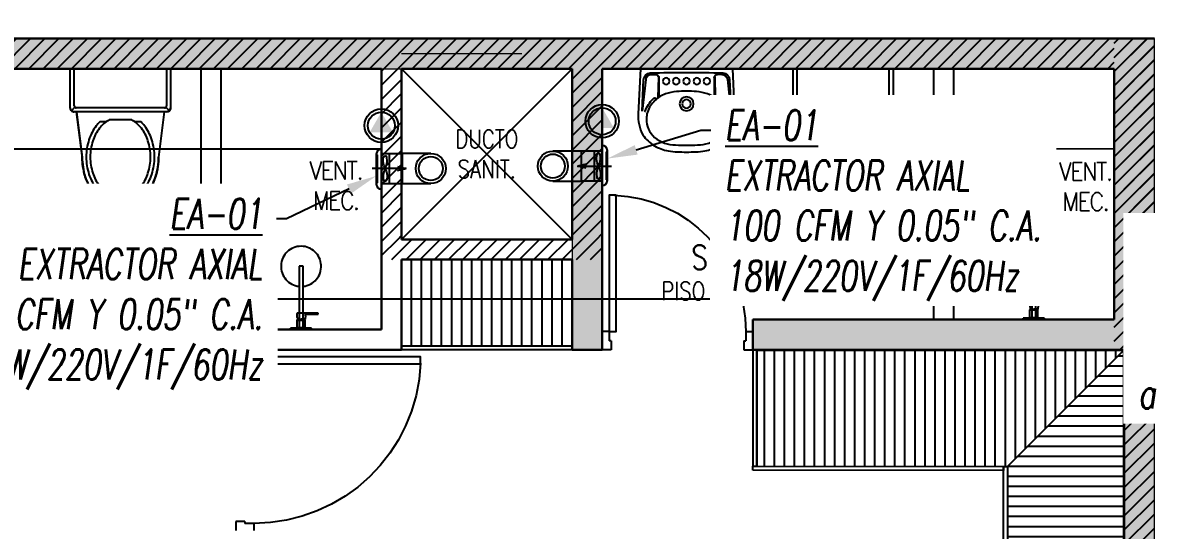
# Model space of a CAD drawing. Header units: millimetres. Extents: x 98 to 155, y -181 to 127.
# Drawn here: x 119.05 to 124.69, y 65.58 to 68.11 of the extents above; entities that cross this region are included whole.
import ezdxf
from ezdxf import colors
from ezdxf.entities.mleader import LeaderData, LeaderLine
from ezdxf.enums import TextEntityAlignment as Align
from ezdxf.math import Vec2, Vec3

# ---------------------------------------------------------------- set-up
doc = ezdxf.new("R2010")
doc.units = ezdxf.units.MM
doc.header["$LTSCALE"] = 15
for name, pattern in [('CENTER', [2, 1.25, -0.25, 0.25, -0.25]), ('HIDDEN', [0.375, 0.25, -0.125]), ('HIDDEN2', [0.1875, 0.125, -0.0625]), ('X-REF_DP_Arquitectura$0$HIDDEN', [0.375, 0.25, -0.125])]:
    doc.linetypes.add(name, pattern=pattern)
doc.layers.get('0').update_dxf_attribs({"color": 250})
for name, color, linetype in [('A-CORTE', 250, 'CENTER'), ('A-LINEAS', 250, 'Continuous'), ('A-MOBILIARIO', 250, 'Continuous'), ('A-MURO BAJO', 250, 'Continuous'), ('A-PROYECCIONES INT.', 250, 'HIDDEN2'), ('A-SANITARIOS', 250, 'Continuous'), ('A-TEXTO-ACABADO PISO', 250, 'Continuous'), ('A_50_TextoAmbiente', 252, 'Continuous'), ('A_50_TextoIndicaciones', 250, 'Continuous'), ('A_50_Vigas', 250, 'X-REF_DP_Arquitectura$0$HIDDEN'), ('A_60_HatchEstructuras', 250, 'Continuous'), ('DLP_MOBILIARIO FIJO', 250, 'Continuous'), ('L-06_EQ-FIN-CONT', 141, 'Continuous'), ('L3 Equipos y Ductos', 160, 'Continuous'), ('L4 Linea mediana', 191, 'Continuous'), ('L6 Linea fina', 141, 'Continuous'), ('MURO CF 120', 250, 'Continuous'), ('MURO CF 60', 250, 'Continuous')]:
    doc.layers.add(name, color=color, linetype=linetype)
doc.layers.add('A-MUROS', color=252, linetype='Continuous', lineweight=30)
doc.layers.add('A_20_Estructuras', color=250, linetype='Continuous', lineweight=18)
doc.styles.add('JNV ING', font='romans.shx', dxfattribs={"width": 0.7, "oblique": 8, "height": 0.15})
doc.styles.add('ROMANS', font='romans.shx', dxfattribs={"width": 0.8})
pattern_1 = [(45, (128.67167, 43.02965), (-0.03535534, 0.03535534), [])]
pattern_2 = [(45, (281.64167, 38.90493), (-0.035355339, 0.035355339), [])]

# ---------------------------------------------------------------- blocks, each defined once
blk = doc.blocks.new('FUTURE 150')
at = {"layer": 'L3 Equipos y Ductos'}
for p, q in [((-0.104, -0.026), (-0.104, 0.174)), ((-0.1294, 0.1486), (-0.1294, -0.0006)), ((-0.104, 0.152), (0, 0.152)), ((0, 0.152), (0, 0.002)), ((-0.104, 0.002), (0, 0.002))]:
    blk.add_line(p, q, dxfattribs=at)
for centre, start, end in [((-0.104, 0.1486), 90, 180), ((-0.104, -0.0006), 180, 270)]:
    blk.add_arc(centre, 0.0254, start, end, dxfattribs=at)
at = {"layer": 'L4 Linea mediana'}
for p, q in [((-0.1294, 0.1448), (-0.1239, 0.1448)), ((-0.1239, 0.0052), (-0.1239, 0.1448)), ((-0.066, 0.152), (-0.066, 0.002)), ((-0.1294, 0.0052), (-0.1239, 0.0052))]:
    blk.add_line(p, q, dxfattribs=at)
at = {"layer": 'L6 Linea fina'}
for p, q in [((0.0199, 0.077), (-0.1499, 0.077)), ((-0.0231, 0.0872), (0.0199, 0.077)), ((-0.0231, 0.0668), (0.0199, 0.077))]:
    blk.add_line(p, q, dxfattribs=at)
for points in [[(-0.0857, 0.077), (-0.0921, 0.0934), (-0.0951, 0.1284), (-0.0911, 0.1379), (-0.0857, 0.1402)], [(-0.0857, 0.077), (-0.0794, 0.0934), (-0.0764, 0.1284), (-0.0804, 0.1379), (-0.0857, 0.1402)], [(-0.0857, 0.077), (-0.0921, 0.0606), (-0.0951, 0.0256), (-0.0911, 0.0161), (-0.0857, 0.0138)], [(-0.0857, 0.077), (-0.0794, 0.0606), (-0.0764, 0.0256), (-0.0804, 0.0161), (-0.0857, 0.0138)]]:
    blk.add_spline(points, degree=3, dxfattribs=at)
blk = doc.blocks.new('Trampa de humo')
at = {"layer": 'L3 Equipos y Ductos'}
blk.add_lwpolyline([(0.155, 0.15), (0.013, 0.15), (0.013, 0), (0.155, 0)], dxfattribs=at)
for radius in [0.075, 0.06]:
    blk.add_circle((0.155, 0.075), radius, dxfattribs=at)
blk = doc.blocks.new('FUTURE150 con trampa')
blk.add_blockref('Trampa de humo', (0.0927, 0.0279))
at = {"layer": 'L-06_EQ-FIN-CONT'}
blk.add_blockref('FUTURE 150', (0.1057, 0.0259), dxfattribs=at)
blk = doc.blocks.new('PTO ELECT')
at = {"layer": 'L4 Linea mediana', "ltscale": 1.5}
blk.add_circle((-0.6859, 0.0891), 0.0833, dxfattribs=at)
at = {"layer": 'L6 Linea fina', "ltscale": 1.5}
blk.add_circle((-0.6859, 0.0891), 0.0671, dxfattribs=at)
blk.add_solid([(-0.6278, 0.0555), (-0.744, 0.0555), (-0.6278, 0.0555), (-0.6859, 0.1562)], dxfattribs=at)
blk = doc.blocks.new('EF-P2-P4')
at = {"layer": 'A_60_HatchEstructuras'}
h = blk.add_hatch(color=256, dxfattribs=at)
h.dxf.hatch_style = 1
h.paths.add_polyline_path([(21.7, -7.525), (11.7, -7.525), (11.7, -7.675), (15.25, -7.675), (15.25, -9.075), (15.45, -9.075), (15.45, -7.675), (18.8, -7.675), (18.8, -9.075), (18.95, -9.075), (18.95, -7.675), (21.5, -7.675), (21.5, -8.925), (19.7, -8.925), (19.7, -9.075), (21.7, -9.075)])
h.paths.add_polyline_path([(15.45, -4.775), (15.25, -4.775), (15.25, -6.175), (11.7, -6.175), (11.7, -6.325), (21.1, -6.325), (21.1, -4.925), (21.525, -4.925), (21.525, -4.775), (19.25, -4.775), (19.25, -4.925), (20.9, -4.925), (20.9, -6.175), (18.5, -6.175), (18.5, -4.775), (18.35, -4.775), (18.35, -6.175), (15.45, -6.175)])
h = blk.add_hatch(color=256, dxfattribs=at)
h.dxf.hatch_style = 1
h.paths.add_polyline_path([(21.7, -9.1), (21.55, -9.1), (21.55, -13.225), (20.85, -13.225), (20.85, -13.375), (21.7, -13.375), (21.7, -12.975), (25.5, -12.975), (25.5, -7.525), (22.7, -7.525), (22.7, -7.675), (25.35, -7.675), (25.35, -10.025), (23.15, -10.025), (23.15, -9.475), (22.7, -9.475), (22.7, -9.625), (23, -9.625), (23, -10.175), (25.35, -10.175), (25.35, -12.825), (21.7, -12.825)])
h.paths.add_polyline_path([(25.88, -9.1), (25.68, -9.1), (25.68, -13.375), (26.5, -13.375), (26.5, -13.225), (25.88, -13.225)])
at = {"layer": 'A_20_Estructuras'}
for points in [[(21.7, -7.525), (11.7, -7.525), (11.7, -7.675), (15.25, -7.675), (15.25, -9.075), (15.45, -9.075), (15.45, -7.675), (18.8, -7.675), (18.8, -9.075), (18.95, -9.075), (18.95, -7.675), (21.5, -7.675), (21.5, -8.925), (19.7, -8.925), (19.7, -9.075), (21.7, -9.075)], [(21.7, -9.1), (21.55, -9.1), (21.55, -13.225), (20.85, -13.225), (20.85, -13.375), (21.7, -13.375), (21.7, -12.975), (25.5, -12.975), (25.5, -7.525), (22.7, -7.525), (22.7, -7.675), (25.35, -7.675), (25.35, -10.025), (23.15, -10.025), (23.15, -9.475), (22.7, -9.475), (22.7, -9.625), (23, -9.625), (23, -10.175), (25.35, -10.175), (25.35, -12.825), (21.7, -12.825)]]:
    blk.add_lwpolyline(points, close=True, dxfattribs=at)
at = {"layer": 'A_20_Estructuras', "linetype": 'HIDDEN', "ltscale": 0.5, "elevation": 0}
blk.add_lwpolyline([(18.55, -7.6), (17.95, -7.6)], dxfattribs=at)
at = {"layer": 'A_50_Vigas', "elevation": 0}
blk.add_lwpolyline([(17.95, -7.675), (17.95, -8.525), (18.8, -8.525)], dxfattribs=at)
blk = doc.blocks.new('N.01')
at = {"layer": 'A-MUROS', "elevation": 0}
blk.add_lwpolyline([(-0.6, 0.125), (0.1, 0.125), (0.1, 4.2729), (-1.7336, 4.2729)], dxfattribs=at)
blk = doc.blocks.new('ducha marsano')
at = {"linetype": 'HIDDEN2', "ltscale": 0.5, "extrusion": (-4.9425e-10, -7.91123e-10, -1)}
for p, q in [((-0.01, 0), (0.01, 0)), ((0.01, 0), (0.01, -0.3155)), ((-0.01, -0.3155), (-0.01, 0)), ((0.0225, -0.0515), (-0.0001, -0.0515)), ((0.0225, -0.0515), (0.0225, -0.0627)), ((-0.0205, -0.08), (-0.0205, -0.0601)), ((0.021, -0.0815), (-0.019, -0.0815)), ((-0.0155, -0.058), (-0.0157, -0.058)), ((0.025, -0.0815), (0.021, -0.0815)), ((0.0225, -0.0682), (0.0225, -0.077)), ((0.0225, -0.077), (0.025, -0.077)), ((0.025, -0.077), (0.0771, -0.077)), ((0.0771, -0.0815), (0.025, -0.0815)), ((0.0771, -0.077), (0.0816, -0.077)), ((0.0816, -0.0815), (0.0771, -0.0815)), ((0.0816, -0.077), (0.082, -0.077)), ((0.082, -0.0815), (0.0816, -0.0815)), ((0.082, -0.077), (0.084, -0.077)), ((0.084, -0.0815), (0.082, -0.0815)), ((0.0855, -0.0785), (0.0855, -0.08)), ((0.01, -0.3155), (-0.01, -0.3155))]:
    blk.add_line(p, q, dxfattribs=at)
for centre, radius, start, end in [((-0.0004, -0.0462), 0.02, 323.9581, 354.9298), ((0.0004, -0.0462), 0.02, 185.0702, 195.2705), ((0.019, -0.08), 0.0015, 270, 360), ((-0.084, -0.0785), 0.0015, 90, 180), ((-0.084, -0.08), 0.0015, 180, 270), ((0, -0.3155), 0.1, 95.7392, 84.2608)]:
    blk.add_arc(centre, radius, start, end, dxfattribs=at)
at = {"linetype": 'HIDDEN2', "ltscale": 0.5, "extrusion": (-4.94252e-10, -7.91124e-10, -1)}
blk.add_ellipse((0, -0.0515), major_axis=(-0.0225, -0.0095), ratio=0.001448, start_param=0.425436, end_param=1.567366, dxfattribs=at)
at = {"linetype": 'HIDDEN2', "ltscale": 0.5}
for points, degree in [([(-0.0305, 0), (0, 0), (0.0305, 0)], 2), ([(0.0305, 0), (0.0415, 0), (0.0525, 0)], 2), ([(0.0525, 0), (0.0525, -0.0038), (0.0525, -0.0075)], 2), ([(-0.0525, 0), (-0.0525, -0.0038), (-0.0525, -0.0075)], 2), ([(-0.0525, 0), (-0.0415, 0), (-0.0305, 0)], 2), ([(-0.0525, -0.0075), (-0.0525, -0.0075), (-0.0525, -0.0075)], 2), ([(0.0305, -0.008), (0, -0.008), (-0.0305, -0.008)], 2), ([(-0.0215, -0.008), (-0.0215, -0.0093), (-0.0215, -0.0105)], 2), ([(-0.021, -0.011), (-0.007, -0.011), (0.007, -0.011), (0.021, -0.011)], 3), ([(-0.02, -0.011), (-0.02, -0.0294), (-0.02, -0.0477)], 2), ([(-0.0197, -0.048), (0, -0.048), (0.0197, -0.048)], 2), ([(0.02, -0.011), (0.02, -0.0294), (0.02, -0.0477)], 2), ([(0.0215, -0.008), (0.0215, -0.0093), (0.0215, -0.0105)], 2)]:
    blk.add_open_spline(points, degree=degree, dxfattribs=at)
for points, weights in [([(-0.0525, -0.0075), (-0.0525, -0.0075), (-0.0525, -0.0075)], [1, 0.990847086912, 0.982266230892]), ([(-0.052, -0.008), (-0.0525, -0.008), (-0.0525, -0.0075)], [1, 0.707106781193, 1]), ([(-0.0215, -0.0105), (-0.0215, -0.011), (-0.021, -0.011)], [1, 0.70710678154, 1]), ([(-0.02, -0.0477), (-0.02, -0.048), (-0.0197, -0.048)], [1, 0.707106780138, 1]), ([(0.02, -0.0477), (0.02, -0.048), (0.0197, -0.048)], [1, 0.707106779703, 1]), ([(0.0211, -0.011), (0.0211, -0.011), (0.021, -0.011)], [1, 0.992411795776, 1]), ([(0.052, -0.008), (0.0521, -0.008), (0.0521, -0.008)], [1, 0.992411795771, 1])]:
    blk.add_rational_spline(points, weights, degree=2, dxfattribs=at)
for points, knots in [([(-0.0305, -0.008), (-0.0332, -0.008), (-0.0374, -0.008), (-0.0424, -0.008), (-0.0458, -0.008), (-0.0486, -0.008), (-0.0512, -0.008), (-0.052, -0.008), (-0.052, -0.008)], [0, 0, 0, 0, 8.104572, 12.495263, 16.885954, 21.276645, 25.667336, 33.771908, 33.771908, 33.771908, 33.771908]), ([(0.052, -0.008), (0.052, -0.008), (0.0512, -0.008), (0.0486, -0.008), (0.0458, -0.008), (0.0424, -0.008), (0.0374, -0.008), (0.0332, -0.008), (0.0305, -0.008)], [0, 0, 0, 0, 8.104572, 12.495263, 16.885954, 21.276645, 25.667336, 33.771908, 33.771908, 33.771908, 33.771908]), ([(0.0225, -0.0682), (0.0225, -0.0682), (0.0225, -0.0682), (0.0225, -0.0679), (0.0224, -0.0677), (0.0224, -0.0672), (0.0224, -0.0669), (0.0223, -0.0662), (0.0223, -0.0658), (0.0223, -0.0652), (0.0223, -0.0648), (0.0224, -0.0641), (0.0224, -0.0638), (0.0224, -0.0633), (0.0225, -0.0631), (0.0225, -0.0628), (0.0225, -0.0627), (0.0225, -0.0627)], [0.4148436, 0.4148436, 0.4148436, 0.4148436, 0.5185541, 0.5185541, 0.6222645, 0.6222645, 0.7259759, 0.7259759, 0.8296873, 0.8296873, 0.9333987, 0.9333987, 1.03711, 1.03711, 1.1408205, 1.1408205, 1.2445309, 1.2445309, 1.2445309, 1.2445309])]:
    blk.add_open_spline(points, degree=3, knots=knots, dxfattribs=at)
for points, weights, degree, knots in [([(0.0211, -0.011), (0.0211, -0.011), (0.0211, -0.011), (0.0211, -0.011), (0.0214, -0.0109), (0.0215, -0.0107), (0.0215, -0.0105)], [0.918641037743, 0.918640949346, 0.918640860949, 0.918640772552, 0.789223156395, 0.789223156395, 0.918640772552], 3, [0.1238988, 0.1238988, 0.1238988, 0.1238988, 0.1238993, 0.1238993, 0.1238993, 0.78603, 0.78603, 0.78603, 0.78603]), ([(0.0521, -0.008), (0.0521, -0.008), (0.0521, -0.008), (0.0525, -0.0079), (0.0525, -0.0075)], [0.918641037749, 0.918640905153, 0.918640772558, 0.724517853988, 0.918640772558], 2, [0.1238988, 0.1238988, 0.1238988, 0.1238993, 0.1238993, 0.7860311, 0.7860311, 0.7860311])]:
    blk.add_rational_spline(points, weights, degree=degree, knots=knots, dxfattribs=at)
blk = doc.blocks.new('SIFON JET_PLANTA')
at = {"extrusion": (-2.64698e-23, 6.61744e-24, -1)}
for p, q in [((-0.215, 0.2278, 0), (-0.2149, 0.2323, 0)), ((-0.215, 0.2234, 0), (-0.215, 0.2278, 0)), ((-0.2149, 0.2323, 0), (-0.2142, 0.2356, 0)), ((-0.2142, 0.2356, 0), (-0.2129, 0.239, 0)), ((-0.2129, 0.239, 0), (-0.211, 0.2419, 0)), ((-0.211, 0.2419, 0), (-0.2091, 0.2441, 0)), ((-0.2091, 0.2441, 0), (-0.2077, 0.2455, 0)), ((-0.2077, 0.2455, 0), (-0.2055, 0.247, 0)), ((-0.2055, 0.247, 0), (-0.2007, 0.2492, 0)), ((-0.2007, 0.2492, 0), (-0.195, 0.25, 0)), ((-0.195, 0.25, 0), (-0.195, 0.25, 0)), ((-0.195, 0.25, 0), (-0.1605, 0.25, 0)), ((-0.1605, 0.25, 0), (-0.0975, 0.25, 0)), ((-0.0975, 0.25, 0), (-0.0323, 0.25, 0)), ((-0.0323, 0.25, 0), (0, 0.25, 0)), ((0, 0.25, 0), (0, -0.25, 0)), ((-0.5693, 0.1629, 0), (-0.5517, 0.1703, 0)), ((-0.5517, 0.1703, 0), (-0.5465, 0.1722, 0)), ((-0.5465, 0.1722, 0), (-0.5385, 0.1749, 0)), ((-0.5385, 0.1749, 0), (-0.5346, 0.176, 0)), ((-0.5346, 0.176, 0), (-0.5265, 0.1784, 0)), ((-0.5265, 0.1784, 0), (-0.5216, 0.1797, 0)), ((-0.5216, 0.1797, 0), (-0.5148, 0.1813, 0)), ((-0.5148, 0.1813, 0), (-0.5079, 0.1829, 0)), ((-0.5079, 0.1829, 0), (-0.5016, 0.1842, 0)), ((-0.5016, 0.1842, 0), (-0.4865, 0.1867, 0)), ((-0.4865, 0.1867, 0), (-0.4763, 0.188, 0)), ((-0.4763, 0.188, 0), (-0.4726, 0.1884, 0)), ((-0.4726, 0.1884, 0), (-0.4636, 0.1892, 0)), ((-0.4636, 0.1892, 0), (-0.4549, 0.1897, 0)), ((-0.4549, 0.1897, 0), (-0.449, 0.1899, 0)), ((-0.449, 0.1899, 0), (-0.44, 0.19, 0)), ((-0.44, 0.19, 0), (-0.4322, 0.191, 0)), ((-0.4322, 0.191, 0), (-0.215, 0.2181, 0)), ((-0.215, 0.2181, 0), (-0.215, 0.2234, 0)), ((-0.6453, 0.108, 0), (-0.6386, 0.1152, 0)), ((-0.6386, 0.1152, 0), (-0.6326, 0.121, 0)), ((-0.6326, 0.121, 0), (-0.6299, 0.1235, 0)), ((-0.6299, 0.1235, 0), (-0.6251, 0.1276, 0)), ((-0.6251, 0.1276, 0), (-0.6206, 0.1314, 0)), ((-0.6206, 0.1314, 0), (-0.6168, 0.1344, 0)), ((-0.6168, 0.1344, 0), (-0.6106, 0.1389, 0)), ((-0.6106, 0.1389, 0), (-0.6061, 0.142, 0)), ((-0.6061, 0.142, 0), (-0.6, 0.1461, 0)), ((-0.6, 0.1461, 0), (-0.5963, 0.1484, 0)), ((-0.5963, 0.1484, 0), (-0.5908, 0.1517, 0)), ((-0.5908, 0.1517, 0), (-0.5862, 0.1543, 0)), ((-0.5862, 0.1543, 0), (-0.5794, 0.158, 0)), ((-0.5794, 0.158, 0), (-0.5693, 0.1629, 0)), ((-0.6793, 0.0547, 0), (-0.6779, 0.0582, 0)), ((-0.6779, 0.0582, 0), (-0.6745, 0.0655, 0)), ((-0.6745, 0.0655, 0), (-0.6722, 0.0699, 0)), ((-0.6745, 0.0655, 0), (-0.6745, 0.0655, 0)), ((-0.6722, 0.0699, 0), (-0.6705, 0.0728, 0)), ((-0.6705, 0.0728, 0), (-0.669, 0.0755, 0)), ((-0.669, 0.0755, 0), (-0.6672, 0.0785, 0)), ((-0.6672, 0.0785, 0), (-0.665, 0.082, 0)), ((-0.665, 0.082, 0), (-0.6634, 0.0845, 0)), ((-0.6634, 0.0845, 0), (-0.6611, 0.088, 0)), ((-0.6611, 0.088, 0), (-0.657, 0.0936, 0)), ((-0.657, 0.0936, 0), (-0.6534, 0.0984, 0)), ((-0.657, 0.0936, 0), (-0.657, 0.0936, 0)), ((-0.6534, 0.0984, 0), (-0.6503, 0.1023, 0)), ((-0.6534, 0.0984, 0), (-0.6534, 0.0984, 0)), ((-0.6503, 0.1023, 0), (-0.6453, 0.108, 0)), ((-0.69, 0, 0), (-0.6899, 0.0044, 0)), ((-0.6899, 0.0044, 0), (-0.6897, 0.0096, 0)), ((-0.6897, 0.0096, 0), (-0.6893, 0.014, 0)), ((-0.6893, 0.014, 0), (-0.6887, 0.0194, 0)), ((-0.6887, 0.0194, 0), (-0.6881, 0.0236, 0)), ((-0.6881, 0.0236, 0), (-0.6872, 0.0284, 0)), ((-0.6881, 0.0236, 0), (-0.6881, 0.0236, 0)), ((-0.6872, 0.0284, 0), (-0.6867, 0.031, 0)), ((-0.6867, 0.031, 0), (-0.6855, 0.0361, 0)), ((-0.6855, 0.0361, 0), (-0.6838, 0.0421, 0)), ((-0.6855, 0.0361, 0), (-0.6855, 0.0361, 0)), ((-0.6838, 0.0421, 0), (-0.6819, 0.048, 0)), ((-0.6838, 0.0421, 0), (-0.6838, 0.0421, 0)), ((-0.6819, 0.048, 0), (-0.6804, 0.0521, 0)), ((-0.6804, 0.0521, 0), (-0.6793, 0.0547, 0)), ((-0.6899, -0.0065, 0), (-0.69, 0, 0)), ((-0.6896, -0.0111, 0), (-0.6899, -0.0065, 0)), ((-0.6891, -0.0164, 0), (-0.6896, -0.0111, 0)), ((-0.6881, -0.0232, 0), (-0.6891, -0.0164, 0)), ((-0.6876, -0.0264, 0), (-0.6881, -0.0232, 0)), ((-0.687, -0.0296, 0), (-0.6876, -0.0264, 0)), ((-0.6864, -0.0321, 0), (-0.687, -0.0296, 0)), ((-0.6855, -0.0361, 0), (-0.6864, -0.0321, 0)), ((-0.6838, -0.0419, 0), (-0.6855, -0.0361, 0)), ((-0.6827, -0.0457, 0), (-0.6838, -0.0419, 0)), ((-0.6814, -0.0492, 0), (-0.6827, -0.0457, 0)), ((-0.6803, -0.0522, 0), (-0.6814, -0.0492, 0)), ((-0.6792, -0.0551, 0), (-0.6803, -0.0522, 0)), ((-0.6779, -0.0581, 0), (-0.6792, -0.0551, 0)), ((-0.677, -0.0602, 0), (-0.6779, -0.0581, 0)), ((-0.6751, -0.0642, 0), (-0.677, -0.0602, 0)), ((-0.6722, -0.0699, 0), (-0.6751, -0.0642, 0)), ((-0.6706, -0.0727, 0), (-0.6722, -0.0699, 0)), ((-0.6679, -0.0774, 0), (-0.6706, -0.0727, 0)), ((-0.6646, -0.0826, 0), (-0.6679, -0.0774, 0)), ((-0.6623, -0.0862, 0), (-0.6646, -0.0826, 0)), ((-0.6599, -0.0897, 0), (-0.6623, -0.0862, 0)), ((-0.6554, -0.0958, 0), (-0.6599, -0.0897, 0)), ((-0.6494, -0.1032, 0), (-0.6554, -0.0958, 0)), ((-0.6458, -0.1074, 0), (-0.6494, -0.1032, 0)), ((-0.64, -0.1137, 0), (-0.6458, -0.1074, 0)), ((-0.6379, -0.1158, 0), (-0.64, -0.1137, 0)), ((-0.6347, -0.119, 0), (-0.6379, -0.1158, 0)), ((-0.6335, -0.1201, 0), (-0.6347, -0.119, 0)), ((-0.6347, -0.119, 0), (-0.6347, -0.119, 0)), ((-0.6318, -0.1217, 0), (-0.6335, -0.1201, 0)), ((-0.6305, -0.123, 0), (-0.6318, -0.1217, 0)), ((-0.6318, -0.1217, 0), (-0.6318, -0.1217, 0)), ((-0.6288, -0.1244, 0), (-0.6305, -0.123, 0)), ((-0.6276, -0.1255, 0), (-0.6288, -0.1244, 0)), ((-0.6262, -0.1268, 0), (-0.6276, -0.1255, 0)), ((-0.6245, -0.1281, 0), (-0.6262, -0.1268, 0)), ((-0.6235, -0.1291, 0), (-0.6245, -0.1281, 0)), ((-0.6245, -0.1281, 0), (-0.6245, -0.1281, 0)), ((-0.6223, -0.13, 0), (-0.6235, -0.1291, 0)), ((-0.6215, -0.1307, 0), (-0.6223, -0.13, 0)), ((-0.6204, -0.1315, 0), (-0.6215, -0.1307, 0)), ((-0.6193, -0.1324, 0), (-0.6204, -0.1315, 0)), ((-0.6179, -0.1335, 0), (-0.6193, -0.1324, 0)), ((-0.6168, -0.1344, 0), (-0.6179, -0.1335, 0)), ((-0.6153, -0.1355, 0), (-0.6168, -0.1344, 0)), ((-0.6142, -0.1363, 0), (-0.6153, -0.1355, 0)), ((-0.612, -0.1379, 0), (-0.6142, -0.1363, 0)), ((-0.6086, -0.1403, 0), (-0.612, -0.1379, 0)), ((-0.607, -0.1415, 0), (-0.6086, -0.1403, 0)), ((-0.6058, -0.1422, 0), (-0.607, -0.1415, 0)), ((-0.6039, -0.1435, 0), (-0.6058, -0.1422, 0)), ((-0.602, -0.1448, 0), (-0.6039, -0.1435, 0)), ((-0.6004, -0.1458, 0), (-0.602, -0.1448, 0)), ((-0.5987, -0.1469, 0), (-0.6004, -0.1458, 0)), ((-0.5964, -0.1483, 0), (-0.5987, -0.1469, 0)), ((-0.595, -0.1492, 0), (-0.5964, -0.1483, 0)), ((-0.5936, -0.15, 0), (-0.595, -0.1492, 0)), ((-0.5918, -0.1511, 0), (-0.5936, -0.15, 0)), ((-0.5896, -0.1524, 0), (-0.5918, -0.1511, 0)), ((-0.5871, -0.1538, 0), (-0.5896, -0.1524, 0)), ((-0.5833, -0.1559, 0), (-0.5871, -0.1538, 0)), ((-0.5781, -0.1587, 0), (-0.5833, -0.1559, 0)), ((-0.5759, -0.1598, 0), (-0.5781, -0.1587, 0)), ((-0.5738, -0.1608, 0), (-0.5759, -0.1598, 0)), ((-0.5702, -0.1625, 0), (-0.5738, -0.1608, 0)), ((-0.5675, -0.1637, 0), (-0.5702, -0.1625, 0)), ((-0.5659, -0.1645, 0), (-0.5675, -0.1637, 0)), ((-0.5644, -0.1652, 0), (-0.5659, -0.1645, 0)), ((-0.5614, -0.1664, 0), (-0.5644, -0.1652, 0)), ((-0.5598, -0.1671, 0), (-0.5614, -0.1664, 0)), ((-0.5568, -0.1683, 0), (-0.5598, -0.1671, 0)), ((-0.5543, -0.1693, 0), (-0.5568, -0.1683, 0)), ((-0.551, -0.1706, 0), (-0.5543, -0.1693, 0)), ((-0.5491, -0.1713, 0), (-0.551, -0.1706, 0)), ((-0.5465, -0.1722, 0), (-0.5491, -0.1713, 0)), ((-0.5449, -0.1728, 0), (-0.5465, -0.1722, 0)), ((-0.5428, -0.1735, 0), (-0.5449, -0.1728, 0)), ((-0.5412, -0.174, 0), (-0.5428, -0.1735, 0)), ((-0.5385, -0.1749, 0), (-0.5412, -0.174, 0)), ((-0.5352, -0.1759, 0), (-0.5385, -0.1749, 0)), ((-0.5385, -0.1749, 0), (-0.5385, -0.1749, 0)), ((-0.5321, -0.1768, 0), (-0.5352, -0.1759, 0)), ((-0.5296, -0.1775, 0), (-0.5321, -0.1768, 0)), ((-0.5267, -0.1783, 0), (-0.5296, -0.1775, 0)), ((-0.5238, -0.1791, 0), (-0.5267, -0.1783, 0)), ((-0.5267, -0.1783, 0), (-0.5267, -0.1783, 0)), ((-0.5217, -0.1796, 0), (-0.5238, -0.1791, 0)), ((-0.5177, -0.1807, 0), (-0.5217, -0.1796, 0)), ((-0.5151, -0.1813, 0), (-0.5177, -0.1807, 0)), ((-0.5118, -0.1821, 0), (-0.5151, -0.1813, 0)), ((-0.5094, -0.1826, 0), (-0.5118, -0.1821, 0)), ((-0.5066, -0.1832, 0), (-0.5094, -0.1826, 0)), ((-0.5022, -0.184, 0), (-0.5066, -0.1832, 0)), ((-0.4974, -0.1849, 0), (-0.5022, -0.184, 0)), ((-0.495, -0.1854, 0), (-0.4974, -0.1849, 0)), ((-0.4974, -0.1849, 0), (-0.4974, -0.1849, 0)), ((-0.4936, -0.1856, 0), (-0.495, -0.1854, 0)), ((-0.4916, -0.1859, 0), (-0.4936, -0.1856, 0)), ((-0.4884, -0.1864, 0), (-0.4916, -0.1859, 0)), ((-0.4862, -0.1867, 0), (-0.4884, -0.1864, 0)), ((-0.4824, -0.1872, 0), (-0.4862, -0.1867, 0)), ((-0.4812, -0.1874, 0), (-0.4824, -0.1872, 0)), ((-0.4785, -0.1877, 0), (-0.4812, -0.1874, 0)), ((-0.4761, -0.188, 0), (-0.4785, -0.1877, 0)), ((-0.4735, -0.1883, 0), (-0.4761, -0.188, 0)), ((-0.4695, -0.1887, 0), (-0.4735, -0.1883, 0)), ((-0.4651, -0.189, 0), (-0.4695, -0.1887, 0)), ((-0.4639, -0.1891, 0), (-0.4651, -0.189, 0)), ((-0.4651, -0.189, 0), (-0.4651, -0.189, 0)), ((-0.4619, -0.1893, 0), (-0.4639, -0.1891, 0)), ((-0.4592, -0.1894, 0), (-0.4619, -0.1893, 0)), ((-0.4568, -0.1896, 0), (-0.4592, -0.1894, 0)), ((-0.455, -0.1897, 0), (-0.4568, -0.1896, 0)), ((-0.4518, -0.1898, 0), (-0.455, -0.1897, 0)), ((-0.449, -0.1899, 0), (-0.4518, -0.1898, 0)), ((-0.4467, -0.1899, 0), (-0.449, -0.1899, 0)), ((-0.4428, -0.19, 0), (-0.4467, -0.1899, 0)), ((-0.44, -0.19, 0), (-0.4428, -0.19, 0)), ((-0.215, -0.2181, 0), (-0.44, -0.19, 0)), ((-0.215, -0.227, 0), (-0.215, -0.2181, 0)), ((-0.215, -0.23, 0), (-0.215, -0.227, 0)), ((-0.2147, -0.2335, 0), (-0.215, -0.23, 0)), ((-0.2138, -0.2369, 0), (-0.2147, -0.2335, 0)), ((-0.2126, -0.2395, 0), (-0.2138, -0.2369, 0)), ((-0.2138, -0.2369, 0), (-0.2138, -0.2369, 0)), ((-0.2108, -0.2423, 0), (-0.2126, -0.2395, 0)), ((-0.2126, -0.2395, 0), (-0.2126, -0.2395, 0)), ((-0.2091, -0.2441, 0), (-0.2108, -0.2423, 0)), ((-0.2108, -0.2423, 0), (-0.2108, -0.2423, 0)), ((-0.2108, -0.2423, 0), (-0.2108, -0.2423, 0)), ((-0.209, -0.244, 0), (-0.2091, -0.2441, 0)), ((-0.2067, -0.2462, 0), (-0.209, -0.244, 0)), ((-0.209, -0.244, 0), (-0.209, -0.244, 0)), ((-0.2029, -0.2484, 0), (-0.2067, -0.2462, 0)), ((-0.2067, -0.2462, 0), (-0.2067, -0.2462, 0)), ((-0.1995, -0.2495, 0), (-0.2029, -0.2484, 0)), ((-0.2029, -0.2484, 0), (-0.2029, -0.2484, 0)), ((-0.195, -0.25, 0), (-0.1995, -0.2495, 0)), ((0, -0.25, 0), (-0.195, -0.25, 0))]:
    blk.add_line(p, q, dxfattribs=at)
for p, q in [((-0.215, -0.23, 0), (-0.215, 0.23, 0)), ((-0.2091, 0.2441, 0), (-0.1921, 0.2271, 0)), ((-0.195, 0.25, 0), (0, 0.25, 0)), ((-0.185, 0.23, 0), (0, 0.23, 0)), ((0, 0.25, 0), (0, -0.25, 0)), ((-0.215, 0.2181, 0), (-0.44, 0.19, 0)), ((-0.195, -0.22, 0), (-0.195, 0.22, 0)), ((-0.265, 0.0718, 0), (-0.265, 0.1028, 0)), ((-0.255, -0.0562, 0), (-0.255, 0.0562, 0)), ((-0.265, -0.1028, 0), (-0.265, -0.0718, 0)), ((-0.215, -0.2181, 0), (-0.44, -0.19, 0)), ((-0.2091, -0.2441, 0), (-0.1921, -0.2271, 0)), ((0, -0.25, 0), (-0.195, -0.25, 0)), ((0, -0.23, 0), (-0.185, -0.23, 0))]:
    blk.add_line(p, q)
at = {"elevation": 0}
for points in [[(-0.265, 0.1028, 0.0362), (-0.2844, 0.1202, 0.08725), (-0.3535, 0.1565, 0.077598), (-0.44, 0.17, 0.077598), (-0.5265, 0.1565, 0.08725), (-0.5956, 0.1202, 0.105601), (-0.6443, 0.0627, 0.12364), (-0.66, 0, 0.12364), (-0.6443, -0.0627, 0.105601), (-0.5956, -0.1202, 0.08725), (-0.5265, -0.1565, 0.077598), (-0.44, -0.17, 0.077598)], [(-0.255, 0.0562, 0.100268), (-0.2967, 0.1044, 0.08725), (-0.3596, 0.1374, 0.077598), (-0.44, 0.15, 0.077598), (-0.5204, 0.1374, 0.08725), (-0.5833, 0.1044, 0.105601), (-0.6266, 0.0532, 0.12364), (-0.64, 0, 0.12364), (-0.6266, -0.0532, 0.105601), (-0.5833, -0.1044, 0.08725), (-0.5204, -0.1374, 0.077598), (-0.44, -0.15, 0.077598)], [(-0.44, -0.15, 0.077598), (-0.3596, -0.1374, 0.08725), (-0.2967, -0.1044, 0.100268), (-0.255, -0.0562, 0.12364)], [(-0.44, -0.17, 0.077598), (-0.3535, -0.1565, 0.08725), (-0.2844, -0.1202, 0.0362), (-0.265, -0.1028, 0.12364)]]:
    blk.add_lwpolyline(points, format="xyb", dxfattribs=at)
for centre, radius, start, end in [((-0.195, 0.23, 0), 0.02, 90, 180), ((-0.185, 0.22, 0), 0.01, 90, 180), ((-0.4613, -0.0702, 0), 0.257, 107.4741, 127.2348), ((-0.44, -0.1379, 0), 0.3279, 90, 107.4741), ((-0.4939, -0.0273, 0), 0.203, 127.2348, 151.4088), ((-0.544, 0, 0), 0.146, 151.4088, 180), ((-0.544, 0, 0), 0.146, 180, 208.5912), ((-0.4939, 0.0273, 0), 0.203, 208.5912, 232.7652), ((-0.4613, 0.0702, 0), 0.257, 232.7652, 252.5259), ((-0.44, 0.1379, 0), 0.3279, 252.5259, 270), ((-0.185, -0.22, 0), 0.01, 180, 270), ((-0.195, -0.23, 0), 0.02, 180, 270)]:
    blk.add_arc(centre, radius, start, end)
blk = doc.blocks.new('*U145')
for p, q in [((0.01, 0.855), (0.01, 0.9)), ((0.055, 0.855), (0.01, 0.855)), ((0.1, 0.865), (0.055, 0.865)), ((0.055, 0.855), (0.055, 0.865)), ((0.1, 0.865), (0.1, 0.9)), ((0.055, 0.045), (0.01, 0.045)), ((0.01, 0.045), (0.01, 0)), ((0.055, 0.045), (0.055, 0.035)), ((0.1, 0.035), (0.055, 0.035)), ((0.1, 0.035), (0.1, 0))]:
    blk.add_line(p, q)
blk.add_lwpolyline([(0.93, 0.07), (0.93, 0.035), (0.1, 0.035), (0.1, 0.07)], close=True)
at = {"linetype": 'HIDDEN2'}
blk.add_arc((0.0995, 0.0339), 0.8311, 2.2301, 89.9672, dxfattribs=at)
blk = doc.blocks.new('*U146')
for p, q in [((0.01, 0.705), (0.01, 0.75)), ((0.1, 0.715), (0.1, 0.75)), ((0.055, 0.705), (0.01, 0.705)), ((0.1, 0.715), (0.055, 0.715)), ((0.055, 0.705), (0.055, 0.715)), ((0.055, 0.045), (0.01, 0.045)), ((0.01, 0.045), (0.01, 0)), ((0.055, 0.045), (0.055, 0.035)), ((0.1, 0.035), (0.055, 0.035)), ((0.1, 0.035), (0.1, 0))]:
    blk.add_line(p, q)
blk.add_lwpolyline([(0.78, 0.07), (0.78, 0.035), (0.1, 0.035), (0.1, 0.07)], close=True)
at = {"linetype": 'HIDDEN2'}
blk.add_arc((0.0996, 0.0341), 0.6809, 2.2301, 89.9672, dxfattribs=at)
blk = doc.blocks.new('BOWL-ITALGRIF_VARADERO_01')
for p, q in [((-0.2032, -0.1971), (-0.2208, -0.038)), ((0.2032, -0.1971), (0.2208, -0.038)), ((-0.1404, -0.2077), (-0.1424, -0.1083)), ((-0.1375, -0.205), (-0.1375, -0.1117)), ((0.1375, -0.205), (0.1375, -0.1117)), ((0.1404, -0.2077), (0.1424, -0.1083)), ((-0.1753, -0.222), (-0.1544, -0.222)), ((0.1753, -0.222), (0.1544, -0.222))]:
    blk.add_line(p, q)
for points in [[(-0.0917, 0.1589, -0.02989), (-0.0456, 0.1646, -0.007822), (0.0456, 0.1646, -0.02989), (0.0918, 0.1589, -0.091737), (0.1601, 0.1343, -0.112496), (0.2175, 0.0792, -0.147885), (0.2402, -0.0257), (0.23, -0.25), (-0.23, -0.25), (-0.2402, -0.0257, -0.147885), (-0.2175, 0.0792, -0.112496), (-0.1601, 0.1343, -0.091737)], [(-0.0496, -0.1363, -0.062677), (-0.1048, -0.1249, -0.110639), (-0.1576, -0.091, -0.120976), (-0.195, -0.0344, -0.061198), (-0.2, 0, -0.21707), (-0.1593, 0.092, -0.174983), (-0.0545, 0.1298, -0.010618), (0, 0.131, -0.010618), (0.0545, 0.1298, -0.174983), (0.1593, 0.092, -0.21707), (0.2, 0, -0.061198), (0.195, -0.0344, -0.120976), (0.1576, -0.091, -0.110639), (0.1048, -0.1249, -0.062677), (0.0496, -0.1363, -0.017583), (0, -0.138, -0.017583)]]:
    blk.add_lwpolyline(points, format="xyb", close=True)
for points in [[(-0.2216, -0.0381), (-0.2145, -0.1954, 0.390823), (-0.1807, -0.2288, 0.017524), (0.1807, -0.2288, 0.390823), (0.2145, -0.1954), (0.2216, -0.0381)], [(-0.2072, -0.035, 0.005), (-0.2064, -0.038, 0.121292), (-0.166, -0.0996, 0.007977), (-0.1624, -0.1031)], [(0.2072, -0.035, -0.005), (0.2064, -0.038, -0.121292), (0.166, -0.0996, -0.007977), (0.1624, -0.1031)]]:
    blk.add_lwpolyline(points, format="xyb")
for centre, radius in [((0, -0.075), 0.035), ((0, -0.075), 0.0215), ((-0.1015, -0.1885), 0.0165), ((-0.051, -0.1885), 0.0165), ((0, -0.1885), 0.0165), ((0.051, -0.1885), 0.0165), ((0.1015, -0.1885), 0.0165)]:
    blk.add_circle(centre, radius)
for centre, radius, start, end in [((-0.1583, -0.0987), 0.006, 226.6431, 46.6431), ((-0.1404, -0.1083), 0.002, 54.3619, 181.1374), ((-0.1355, -0.1117), 0.002, 56.7109, 180), ((0.1355, -0.1117), 0.002, 0, 123.2891), ((0.1404, -0.1083), 0.002, 358.8626, 125.6381), ((0.1583, -0.0987), 0.006, 133.3569, 313.3569), ((0.1048, -0.1249), 9.094947017729287e-16, 0, 217.6714), ((-0.1753, -0.194), 0.028, 186.3111, 270), ((-0.1545, -0.205), 0.017, 270, 0), ((-0.1544, -0.208), 0.014, 270, 1.1374), ((0.1545, -0.205), 0.017, 180, 270), ((0.1544, -0.208), 0.014, 178.8626, 270), ((0.1753, -0.194), 0.028, 270, 353.6889)]:
    blk.add_arc(centre, radius, start, end)
blk = doc.blocks.new('TEXTO DUCTOS PT')
at = {"layer": 'A_50_TextoIndicaciones', "insert": (18.375, -8.1, 0), "char_height": 0.09, "width": 0.4157, "attachment_point": 5, "style": 'ROMANS'}
blk.add_mtext('\\pxsm1,t16;DUCTO SANIT.', dxfattribs=at)
blk = doc.blocks.new('Cortes-Elev.')
at = {"layer": 'A-CORTE', "linetype": 'CENTER', "ltscale": 0.5}
blk.add_lwpolyline([(-1.966, 27.2284), (51.8601, 27.2284)], dxfattribs=at)
blk = doc.blocks.new('Vent SSHH F1')
at = {"layer": 'L6 Linea fina'}
for name, p in [('PTO ELECT', (16.7855, -3.5974)), ('PTO ELECT', (17.8855, -3.5755)), ('FUTURE150 con trampa', (16.0984, -3.8249))]:
    blk.add_blockref(name, p, dxfattribs=at)
at = {"layer": 'L6 Linea fina', "rotation": 180}
blk.add_blockref('FUTURE150 con trampa', (17.2017, -3.6071), dxfattribs=at)
at = {"layer": 'L6 Linea fina'}
ml = blk.add_multileader_mtext('Standard', dxfattribs=at)
ml.set_content('{\\LEA-01}\\PEXTRACTOR AXIAL\\P100 CFM Y 0.05" C.A.\\P18W/220V/1F/60Hz', color=12, style='JNV ING')
ml.set_leader_properties(color=256, linetype='ByLayer', lineweight=-1)
ml.build(insert=Vec2(0, 0))
ml.multileader.update_dxf_attribs({"dogleg_length": 0.05, "arrow_head_size": 0.15})
ctx = ml.context
ctx.base_point, ctx.char_height, ctx.arrow_head_size, ctx.landing_gap_size, ctx.plane_origin = Vec3(17.7415, -3.5313, 0), 0.15, 0.15, 0.07, Vec3(20.1486, -4.1338, 0)
notes = []
notes.append((ctx, [(1, (1, 1, 0), (17.6915, -3.5313, 0), (1, 0), 0.05, [(0, [(17.2254, -3.6726, 0)], 0, [])])]))
ctx.mtext.insert, ctx.mtext.flow_direction = Vec3(17.8115, -3.4313, 0), 5
ctx.mtext.has_bg_fill, ctx.mtext.bg_color, ctx.mtext.bg_scale_factor, ctx.mtext.bg_transparency, ctx.mtext.use_window_bg_color = 1, -1027028792, 1.5, 0, 1
ml = blk.add_multileader_mtext('Standard', dxfattribs=at)
ml.set_content('{\\LEA-01}\\PEXTRACTOR AXIAL\\P100 CFM Y 0.05" C.A.\\P18W/220V/1F/60Hz', color=12, style='JNV ING')
ml.set_leader_properties(color=256, linetype='ByLayer', lineweight=-1)
ml.build(insert=Vec2(0, 0))
ml.multileader.update_dxf_attribs({"dogleg_length": 0.05, "arrow_head_size": 0.15})
ctx = ml.context
ctx.base_point, ctx.char_height, ctx.arrow_head_size, ctx.landing_gap_size, ctx.plane_origin = Vec3(13.6642, -3.9728, 0), 0.15, 0.15, 0.07, Vec3(16.0713, -4.5753, 0)
ctx.text_align_type = 2
notes.append((ctx, [(0, (1, 1, 0), (15.6281, -3.9728, 0), (-1, 0), 0.05, [(0, [(16.0746, -3.7591, 0)], 0, [])])]))
ctx.mtext.insert, ctx.mtext.alignment, ctx.mtext.flow_direction = Vec3(15.5081, -3.8728, 0), 3, 5
ctx.mtext.has_bg_fill, ctx.mtext.bg_color, ctx.mtext.bg_scale_factor, ctx.mtext.bg_transparency, ctx.mtext.use_window_bg_color = 1, -1027028792, 1.5, 0, 1
for ctx, leaders in notes:
    for number, flags, end, landing, length, lines in leaders:
        leader = LeaderData()
        leader.index, (leader.has_last_leader_line, leader.has_dogleg_vector, leader.attachment_direction) = number, flags
        leader.last_leader_point, leader.dogleg_vector, leader.dogleg_length = Vec3(end), Vec3(landing), length
        for number, points, colour, breaks in lines:
            line = LeaderLine()
            line.index, line.vertices, line.color, line.breaks = number, Vec3.list(points), colors.encode_raw_color(colour), breaks
            leader.lines.append(line)
        ctx.leaders.append(leader)
blk = doc.blocks.new('Vent Vest F')
at = {"layer": 'L6 Linea fina'}
ml = blk.add_multileader_mtext('Standard', dxfattribs=at)
ml.set_content('RI 450x250\\PC/DAMPER\\P537 CFM\\Pa 0.15m del piso', color=12, style='JNV ING')
ml.set_leader_properties(color=256, linetype='ByLayer', lineweight=-1)
ml.build(insert=Vec2(0, 0))
ml.multileader.update_dxf_attribs({"dogleg_length": 0.05, "arrow_head_size": 0.15})
ctx = ml.context
ctx.base_point, ctx.char_height, ctx.arrow_head_size, ctx.landing_gap_size, ctx.plane_origin = Vec3(-1.6345, 1.057, 0), 0.15, 0.15, 0.07, Vec3(-2.0443, 0.2989, 0)
ctx.text_align_type = 2
notes = []
notes.append((ctx, [(1, (1, 1, 0), (-0.0225, 1.057, 0), (-1, 0), 0.05, [(0, [(0.4107, 0.225, 0)], 0, [])])]))
ctx.mtext.insert, ctx.mtext.alignment, ctx.mtext.flow_direction = Vec3(-0.1425, 1.157, 0), 3, 5
ctx.mtext.has_bg_fill, ctx.mtext.bg_color, ctx.mtext.bg_scale_factor, ctx.mtext.bg_transparency, ctx.mtext.use_window_bg_color = 1, -1027028792, 1.5, 0, 1
for ctx, leaders in notes:
    for number, flags, end, landing, length, lines in leaders:
        leader = LeaderData()
        leader.index, (leader.has_last_leader_line, leader.has_dogleg_vector, leader.attachment_direction) = number, flags
        leader.last_leader_point, leader.dogleg_vector, leader.dogleg_length = Vec3(end), Vec3(landing), length
        for number, points, colour, breaks in lines:
            line = LeaderLine()
            line.index, line.vertices, line.color, line.breaks = number, Vec3.list(points), colors.encode_raw_color(colour), breaks
            leader.lines.append(line)
        ctx.leaders.append(leader)

msp = doc.modelspace()

# ---------------------------------------------------------------- hatches: boundary and pattern name
at = {"layer": 'DLP_MOBILIARIO FIJO'}
h = msp.add_hatch(dxfattribs=at)
h.set_pattern_fill('_USER', color=256, scale=0.05, angle=450, pattern_type=0)
h.set_pattern_definition([(90, (120.991684, 66.87993), (-0.05, 2e-17), [])])
h.paths.add_polyline_path([(121.7917, 66.9299), (120.9417, 66.9299), (120.9417, 66.4999), (121.7917, 66.4999)])
h = msp.add_hatch(dxfattribs=at)
h.set_pattern_fill('_USER', color=256, scale=0.05, angle=270, pattern_type=0)
h.set_pattern_definition([(270, (-7072.900476, -2367.92197), (0.05, -9e-18), [])])
h.paths.add_polyline_path([(124.5395, 66.4778), (122.7117, 66.4799), (122.7117, 65.8999), (123.9595, 65.8978)])
h = msp.add_hatch(dxfattribs=at)
h.set_pattern_fill('_USER', color=256, scale=0.05, angle=180, pattern_type=0)
h.set_pattern_definition([(180, (-9687.2012, -3126.400005), (-6e-18, -0.05), [])])
h.paths.add_polyline_path([(124.5395, 65.3478), (124.5395, 66.4778), (123.9595, 65.8978), (123.9595, 65.3478)])
at = {"layer": 'MURO CF 60'}
h = msp.add_hatch(dxfattribs=at)
h.set_pattern_fill('_USER', color=256, scale=0.05, angle=45, pattern_type=0)
h.set_pattern_definition(pattern_1)
h.paths.add_polyline_path([(120.8417, 67.8799), (120.9417, 67.8799), (120.9417, 67.0299), (120.8417, 67.0299)])
h = msp.add_hatch(dxfattribs=at)
h.set_pattern_fill('_USER', color=256, scale=0.05, angle=45, pattern_type=0)
h.set_pattern_definition(pattern_1)
h.paths.add_polyline_path([(121.7917, 67.0299), (121.9417, 67.0299), (121.9417, 67.8799), (121.7917, 67.8799)])
h = msp.add_hatch(dxfattribs=at)
h.set_pattern_fill('_USER', color=256, scale=0.05, angle=45, pattern_type=0)
h.set_pattern_definition(pattern_1)
h.paths.add_polyline_path([(121.9417, 66.9299), (120.8417, 66.9299), (120.8417, 67.0299), (121.9417, 67.0299)])

# ---------------------------------------------------------------- linework, layer by layer
at = {"layer": 'A-LINEAS'}
for p, q in [((120.9417, 67.8799, 0), (121.7917, 67.0299, 0)), ((120.9417, 67.0299, 0), (121.7917, 67.8799, 0))]:
    msp.add_line(p, q, dxfattribs=at)
at = {"layer": 'A-MURO BAJO'}
for p, q in [((119.9417, 67.8799, 0), (119.9417, 66.5799, 0)), ((120.0417, 67.8799, 0), (120.0417, 66.5799, 0))]:
    msp.add_line(p, q, dxfattribs=at)
at = {"layer": 'A-MUROS'}
for p, q in [((120.8417, 67.8799), (118.4417, 67.8799)), ((120.8417, 66.5799), (120.8417, 67.8799)), ((120.9417, 67.0299), (120.9417, 67.8799)), ((120.9417, 67.8799), (121.7917, 67.8799)), ((121.7917, 67.0299), (121.7917, 67.8799)), ((121.9417, 66.4799), (121.9417, 67.8799)), ((120.9417, 67.0299), (121.7917, 67.0299)), ((120.9417, 66.4799), (120.9417, 66.9299)), ((121.7917, 66.9299), (120.9417, 66.9299)), ((121.7917, 66.4799), (121.7917, 66.9299)), ((119.1917, 66.5799), (120.8417, 66.5799)), ((119.1917, 66.5799), (119.1917, 66.4799)), ((120.9417, 66.4799), (119.1917, 66.4799)), ((121.9417, 66.4799), (121.7917, 66.4799))]:
    msp.add_line(p, q, dxfattribs=at)
msp.add_lwpolyline([(124.6917, 62.18), (123.8417, 62.1799), (123.8417, 62.3299), (124.5417, 62.3299), (124.5417, 66.4799), (122.6917, 66.4799)], dxfattribs=at)
at = {"layer": 'A-PROYECCIONES INT.'}
msp.add_line((120.8417, 67.4799), (118.4417, 67.4799), dxfattribs=at)
at = {"layer": 'DLP_MOBILIARIO FIJO', "elevation": 0}
for points in [[(120.9417, 66.4799), (120.9417, 66.4999), (121.7917, 66.4999), (121.7917, 66.4799)], [(124.5395, 65.3478), (124.5395, 66.4778), (123.9595, 65.8978), (123.9595, 65.3478)], [(122.6917, 65.8799), (122.6917, 65.8999), (123.9395, 65.8978), (123.9395, 65.8778)], [(123.9395, 65.8978), (123.9595, 65.8978), (123.9595, 65.3478), (123.9395, 65.3478)]]:
    msp.add_lwpolyline(points, close=True, dxfattribs=at)
at = {"layer": 'DLP_MOBILIARIO FIJO'}
msp.add_lwpolyline([(124.5395, 66.4778), (122.7117, 66.4799), (122.7117, 65.8999), (123.9595, 65.8978)], close=True, dxfattribs=at)

# ---------------------------------------------------------------- block references
msp.add_blockref('EF-P2-P4', (102.9917, 75.5547))
at = {"layer": 'A-MOBILIARIO', "xscale": -1}
for name, p, rotation in [('*U146', (118.4417, 66.4699, 0), 270), ('*U145', (120.1067, 66.4799, 0), 180)]:
    msp.add_blockref(name, p, dxfattribs=dict(at, rotation=rotation))
at = {"layer": 'A-SANITARIOS', "extrusion": (4.49068e-08, -3.60286e-08, 1), "rotation": 90.00000133122333}
msp.add_blockref('SIFON JET_PLANTA', (119.5417, 67.8799, 0), dxfattribs=at)
at = {"layer": 'A-SANITARIOS', "xscale": -1, "rotation": 180}
msp.add_blockref('BOWL-ITALGRIF_VARADERO_01', (122.3616, 67.6299, 0), dxfattribs=at)
at = {"layer": 'A-SANITARIOS', "extrusion": (-4.9425e-10, 7.91123e-10, -1), "rotation": 180.0000007003576}
msp.add_blockref('ducha marsano', (-120.4417, 66.5799, 0), dxfattribs=at)

# ---------------------------------------------------------------- texts
at = {"layer": 'A-TEXTO-ACABADO PISO', "insert": (119.4357, 66.7955), "char_height": 0.09, "attachment_point": 2, "rotation": 0, "style": 'ROMANS'}
msp.add_mtext_dynamic_manual_height_columns('PISO CERAMICO', width=1.20225, gutter_width=12.5, heights=[0], dxfattribs=at)
at = {"layer": 'A_50_TextoAmbiente', "style": 'ROMANS', "width": 0.8}
msp.add_text('SH. 02', height=0.12, dxfattribs=at).set_placement((119.4355, 66.8583), align=Align.CENTER)
at = {"layer": 'A_50_TextoIndicaciones', "insert": (120.6167, 67.2975), "char_height": 0.09, "width": 0.4157, "attachment_point": 5, "style": 'ROMANS'}
msp.add_mtext('\\pxsm1,qc,t16;{\\W0.9;\\T0.9;VENT. MEC.}', dxfattribs=at)

# ---------------------------------------------------------------- next in the draw order: block references
msp.add_blockref('N.01', (124.4417, 62.2049, 0))

# ---------------------------------------------------------------- next in the draw order: hatches: boundary and pattern name
at = {"layer": 'MURO CF 120'}
h = msp.add_hatch(dxfattribs=at)
h.set_pattern_fill('_USER', color=256, scale=0.05, angle=45, style=0, pattern_type=0)
h.set_pattern_definition(pattern_2)
h.paths.add_polyline_path([(124.4917, 68.0306), (124.6915, 68.0292), (124.6915, 66.4792), (124.4917, 66.4806)])
h = msp.add_hatch(dxfattribs=at)
h.set_pattern_fill('_USER', color=256, scale=0.05, angle=45, style=0, pattern_type=0)
h.set_pattern_definition(pattern_2)
h.paths.add_polyline_path([(124.6917, 62.5799), (124.5417, 62.5799), (124.5417, 68.0299), (124.6917, 68.0299)])
h = msp.add_hatch(dxfattribs=at)
h.set_pattern_fill('_USER', color=256, scale=0.05, angle=45, style=0, pattern_type=0)
h.set_pattern_definition(pattern_2)
h.paths.add_polyline_path([(124.6917, 62.5799), (124.5417, 62.5799), (124.5417, 66.4799), (124.6917, 66.4799)])
at = {"layer": 'MURO CF 60'}
h = msp.add_hatch(dxfattribs=at)
h.set_pattern_fill('_USER', color=256, scale=0.05, angle=45, pattern_type=0)
h.set_pattern_definition(pattern_1)
h.paths.add_polyline_path([(121.6417, 68.0299), (114.6917, 68.0299), (114.6917, 67.8799), (121.6417, 67.8799)])
h.paths.add_polyline_path([(124.4917, 68.0299), (121.6417, 68.0299), (121.6417, 67.8799), (124.4917, 67.8799)])

# ---------------------------------------------------------------- next in the draw order: linework, layer by layer
at = {"layer": 'A-MURO BAJO'}
for p, q in [((123.5916, 67.88), (123.5916, 66.63)), ((123.6916, 67.88), (123.6916, 66.63))]:
    msp.add_line(p, q, dxfattribs=at)
at = {"layer": 'A-MUROS'}
for p, q in [((124.6917, 68.0299), (114.6917, 68.0299)), ((124.4916, 67.88), (121.9417, 67.8799)), ((124.4916, 66.63), (124.4916, 67.88)), ((122.6917, 66.6299), (124.4916, 66.63)), ((122.6917, 66.4799), (122.6917, 66.6299))]:
    msp.add_line(p, q, dxfattribs=at)
at = {"layer": 'A-PROYECCIONES INT.'}
msp.add_line((124.4916, 67.48), (121.9417, 67.4799), dxfattribs=at)
at = {"layer": 'DLP_MOBILIARIO FIJO', "elevation": 0}
msp.add_lwpolyline([(122.7117, 66.4799), (122.6917, 66.4799), (122.6917, 65.8999), (122.7117, 65.8999)], close=True, dxfattribs=at)

# ---------------------------------------------------------------- next in the draw order: block references
at = {"layer": 'A-CORTE'}
msp.add_blockref('Cortes-Elev.', (101.6417, 39.505), dxfattribs=at)
at = {"layer": 'A-MOBILIARIO', "xscale": -1, "rotation": 270}
msp.add_blockref('*U146', (121.9417, 66.4699, 0), dxfattribs=at)
at = {"layer": 'A-SANITARIOS', "extrusion": (4.49068e-08, 3.60286e-08, -1), "zscale": -1, "rotation": 90.00000133122295}
msp.add_blockref('SIFON JET_PLANTA', (-123.1416, 67.8799, 0), dxfattribs=at)
at = {"layer": 'A-SANITARIOS', "extrusion": (-4.9425e-10, 7.91123e-10, -1), "rotation": 180.0000007003576}
msp.add_blockref('ducha marsano', (-124.0912, 66.6299, 0), dxfattribs=at)
at = {"layer": 'A_50_TextoIndicaciones'}
msp.add_blockref('TEXTO DUCTOS PT', (102.9917, 75.5549), dxfattribs=at)

# ---------------------------------------------------------------- next in the draw order: texts
at = {"layer": 'A-TEXTO-ACABADO PISO', "insert": (122.6076, 66.8174), "char_height": 0.09, "attachment_point": 2, "rotation": 0, "style": 'ROMANS'}
msp.add_mtext_dynamic_manual_height_columns('PISO CERAMICO', width=1.20225, gutter_width=12.5, heights=[0], dxfattribs=at)
at = {"layer": 'A_50_TextoAmbiente', "style": 'ROMANS', "width": 0.8}
msp.add_text('SH. 01', height=0.12, dxfattribs=at).set_placement((122.6075, 66.8802), align=Align.CENTER)
at = {"layer": 'A_50_TextoIndicaciones', "insert": (124.3499, 67.2925), "char_height": 0.09, "width": 0.4157, "attachment_point": 5, "style": 'ROMANS'}
msp.add_mtext('\\pxsm1,qc,t16;{\\W0.9;\\T0.9;VENT. MEC.}', dxfattribs=at)

# ---------------------------------------------------------------- next in the draw order: block references
at = {"layer": 'L6 Linea fina'}
msp.add_blockref('Vent SSHH F1', (104.7417, 71.1047, 0), dxfattribs=at)

# ---------------------------------------------------------------- next in the draw order: block references
msp.add_blockref('Vent Vest F', (125.9917, 65.9297, 0), dxfattribs=at)

doc.saveas('drawing.dxf')
